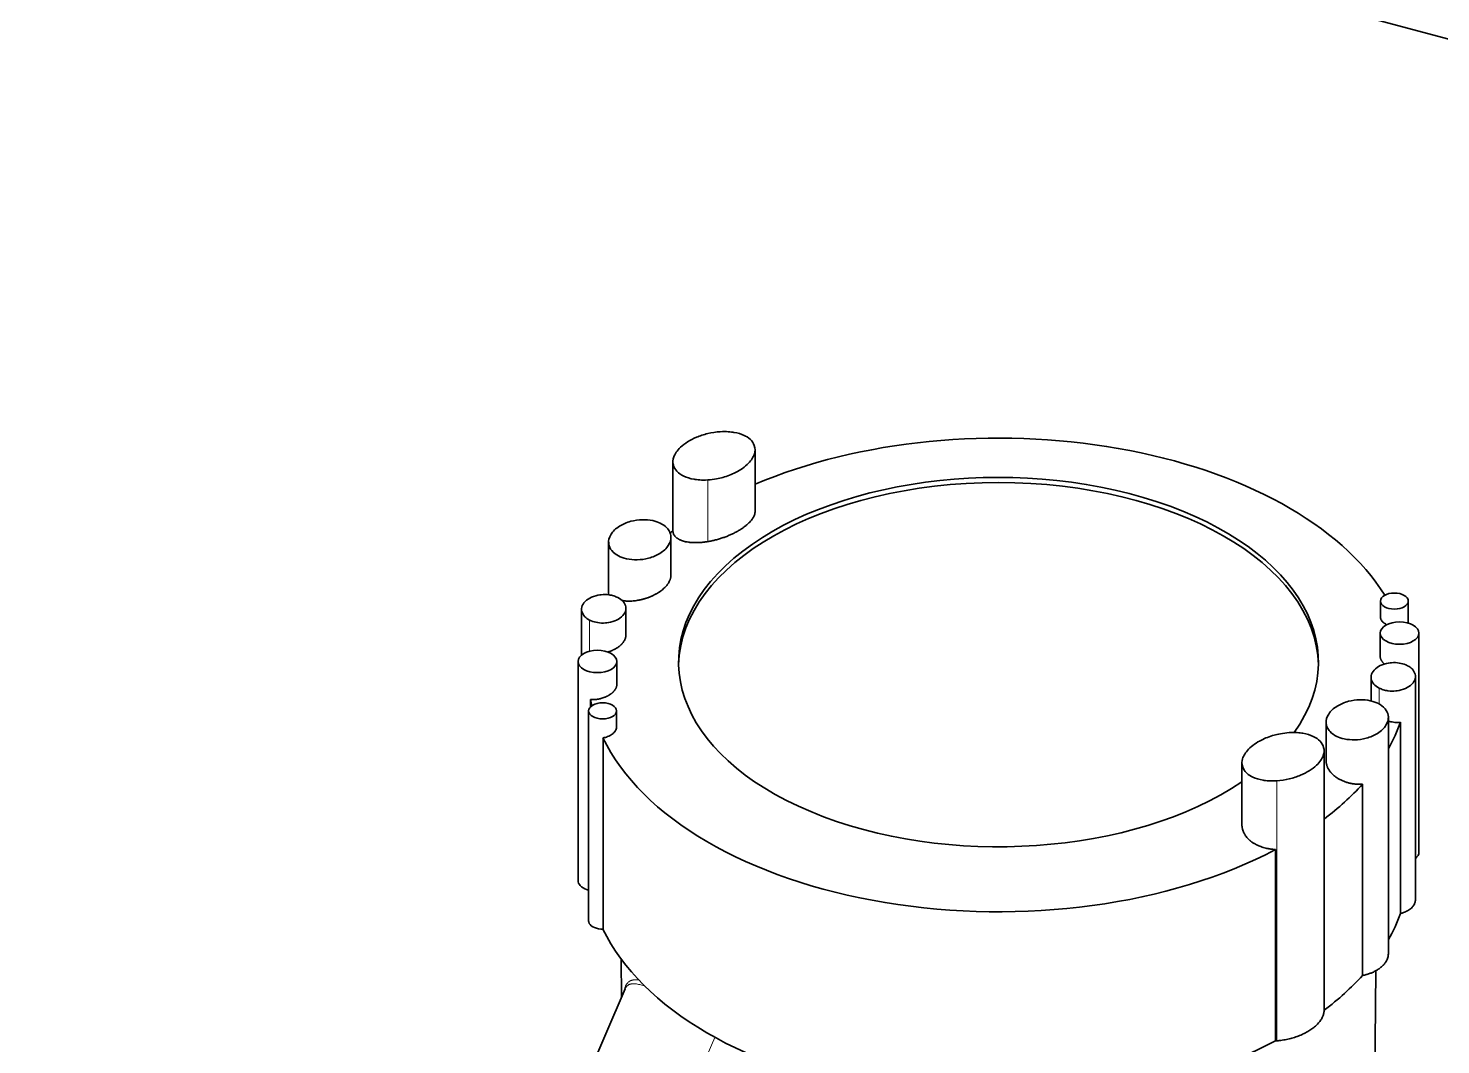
# Model space of a CAD drawing. Header units: millimetres. Extents: x 0 to 42050, y 0 to 29700.
# Drawn here: x 28551.1 to 28604.1, y 12021.2 to 12059.3 of the extents above; entities that cross this region are included whole.
import ezdxf

# ---------------------------------------------------------------- set-up
doc = ezdxf.new("R2010")
doc.units = ezdxf.units.MM
doc.header["$LTSCALE"] = 50
doc.layers.add('Visible', color=7, linetype='Continuous', lineweight=35)
doc.layers.add('Visible Narrow', color=7, linetype='Continuous', lineweight=18)

msp = doc.modelspace()

# ---------------------------------------------------------------- linework, layer by layer
at = {"layer": 'Visible', "color": 9, "true_color": 0xc0c0c0}
msp.add_line((29140.686, 11914.534), (26691.868, 12573.812), dxfattribs=at)
at = {"layer": 'Visible'}
for p, q in [((28578.335, 12041.214), (28578.335, 12043.531)), ((28575.253, 12040.487), (28575.253, 12043.073)), ((28572.841, 12038.087), (28572.841, 12040.063)), ((28575.177, 12038.806), (28575.177, 12040.242)), ((28601.795, 12037.238), (28601.795, 12037.852)), ((28602.84, 12037.025), (28602.84, 12037.852)), ((28571.827, 12035.828), (28571.827, 12037.544)), ((28573.487, 12036.565), (28573.487, 12037.581)), ((28601.785, 12035.774), (28601.785, 12036.651)), ((28603.238, 12028.44), (28603.238, 12036.651)), ((28571.695, 12027.375), (28571.695, 12035.587)), ((28573.147, 12034.709), (28573.147, 12035.587)), ((28601.445, 12034.106), (28601.445, 12034.99)), ((28603.106, 12026.649), (28603.106, 12035.027)), ((28572.161, 12033.882), (28572.161, 12034.157)), ((28572.092, 12025.848), (28572.092, 12033.733)), ((28573.138, 12033.119), (28573.138, 12033.733)), ((28599.756, 12031.872), (28599.756, 12033.309)), ((28602.091, 12024.62), (28602.091, 12033.488)), ((28602.544, 12026.131), (28602.544, 12033.304)), ((28572.631, 12025.546), (28572.631, 12032.72)), ((28599.679, 12022.492), (28599.679, 12032.241)), ((28596.597, 12029.466), (28596.597, 12031.783)), ((28601.119, 12023.808), (28601.119, 12030.981)), ((28597.86, 12021.356), (28597.86, 12028.529)), ((28573.321, 12022.978), (28573.306, 12024.429)), ((28601.471, 12009.835), (28601.622, 12023.985)), ((28571.727, 12019.279), (28573.46, 12023.301))]:
    msp.add_line(p, q, dxfattribs=at)
at = {"layer": 'Visible', "color": 9, "true_color": 0xc0c0c0}
for major_axis, start_param, end_param in [((-3300, 0), 6.096202, 9.616876), ((3260, 0), 4.532673, 6.283185)]:
    msp.add_ellipse((26536.67, 12521.287), major_axis=major_axis, ratio=0.57735, start_param=start_param, end_param=end_param, dxfattribs=at)
at = {"layer": 'Visible'}
for centre, major_axis, ratio, start_param, end_param in [((28587.466, 12035.081), (15.389, 0), 0.57735, 0.343197, 2.206036), ((28587.466, 12035.562), (-12, 0), 0.57735, 2.750581, 8.718739), ((28587.466, 12035.371), (-12, 0), 0.57735, 3.15534, 6.269438), ((28587.466, 12035.081), (-15.389, 0), 0.57735, 5.629108, 5.640497), ((28587.466, 12035.081), (-15.389, 0), 0.57735, 0.104145, 0.130741), ((28587.466, 12035.081), (15.389, 0), 0.57735, 5.966736, 6.081855), ((28587.466, 12035.081), (-15.389, 0), 0.57735, 0.268979, 2.312349), ((28587.466, 12035.081), (15.389, 0), 0.57735, 5.62912, 5.803599), ((28602.511, 12028.44), (0.726, 0), 0.57735, 5.670954, 6.283185), ((28572.421, 12027.375), (-0.726, 0), 0.57735, 0, 0.004445), ((28572.382, 12027.374), (-0.688, 0), 0.57735, 0.001273, 0.121109), ((28572.421, 12027.375), (-0.726, 0), 0.57735, 0.117938, 1.101364), ((28602.1, 12026.646), (1.006, 0), 0.57735, 6.075538, 6.194336), ((28572.615, 12025.848), (-0.523, 0), 0.57735, 0, 0.179622), ((28572.578, 12025.843), (-0.484, 0), 0.57735, 0.175168, 0.296282), ((28572.615, 12025.848), (-0.523, 0), 0.57735, 0.291828, 1.60082), ((28587.466, 12027.907), (15.389, 0), 0.57735, 5.966736, 6.081855), ((28587.466, 12027.907), (-15.389, 0), 0.57735, 0.268979, 2.312349), ((28600.547, 12024.625), (1.544, 0), 0.57735, 5.814205, 5.932106), ((28587.466, 12027.907), (-15.389, 0), 0.57735, 2.487527, 2.662006), ((28598.529, 12023.529), (2.102, 1.591), 0.705423, 3.937551, 3.956449)]:
    msp.add_ellipse(centre, major_axis=major_axis, ratio=ratio, start_param=start_param, end_param=end_param, dxfattribs=at)
for centre, major_axis in [((28602.317, 12037.852), (-0.523, 0)), ((28602.511, 12036.651), (-0.726, 0)), ((28572.421, 12035.587), (0.726, 0)), ((28572.615, 12033.733), (0.523, 0))]:
    msp.add_ellipse(centre, major_axis=major_axis, ratio=0.57735, dxfattribs=at)
for points, knots in [([(28577.029, 12044.207), (28576.868, 12044.197), (28576.71, 12044.171), (28576.41, 12044.099), (28576.268, 12044.053), (28575.898, 12043.897), (28575.693, 12043.768), (28575.405, 12043.494), (28575.327, 12043.367), (28575.251, 12043.159), (28575.242, 12043.055), (28575.293, 12042.864), (28575.342, 12042.787), (28575.471, 12042.648), (28575.556, 12042.588), (28575.772, 12042.486), (28575.907, 12042.447), (28576.161, 12042.403), (28576.333, 12042.383), (28576.56, 12042.397)], [-1.609031, -1.609031, -1.609031, -1.609031, -1.482703, -1.482703, -1.356113, -1.356113, -1.130422, -1.130422, -0.927719, -0.927719, -0.736307, -0.736307, -0.5717, -0.5717, -0.381786, -0.381786, -0.170571, -0.170571, 0, 0, 0, 0]), ([(28576.56, 12042.397), (28576.798, 12042.412), (28576.996, 12042.458), (28577.296, 12042.541), (28577.458, 12042.603), (28577.782, 12042.766), (28577.954, 12042.882), (28578.204, 12043.141), (28578.277, 12043.264), (28578.336, 12043.46), (28578.351, 12043.57), (28578.278, 12043.768), (28578.229, 12043.843), (28578.076, 12043.99), (28577.986, 12044.038), (28577.816, 12044.118), (28577.683, 12044.157), (28577.429, 12044.2), (28577.256, 12044.221), (28577.029, 12044.207)], [-1.472432, -1.472432, -1.472432, -1.472432, -1.337706, -1.337706, -1.147944, -1.147944, -0.917166, -0.917166, -0.718918, -0.718918, -0.577001, -0.577001, -0.487694, -0.487694, -0.382199, -0.382199, -0.171509, -0.171509, 0, 0, 0, 0]), ([(28578.335, 12041.214), (28578.335, 12041.208), (28578.335, 12041.201), (28578.334, 12041.195), (28578.334, 12041.186), (28578.333, 12041.177), (28578.332, 12041.167), (28578.33, 12041.158), (28578.329, 12041.149), (28578.327, 12041.14), (28578.325, 12041.13), (28578.322, 12041.121), (28578.32, 12041.112), (28578.314, 12041.093), (28578.308, 12041.075), (28578.3, 12041.056), (28578.292, 12041.038), (28578.283, 12041.019), (28578.272, 12041), (28578.266, 12040.988), (28578.258, 12040.976), (28578.251, 12040.964), (28578.247, 12040.958), (28578.243, 12040.952), (28578.239, 12040.946), (28578.235, 12040.939), (28578.231, 12040.933), (28578.226, 12040.927), (28578.209, 12040.903), (28578.19, 12040.879), (28578.169, 12040.855), (28578.128, 12040.806), (28578.08, 12040.759), (28578.026, 12040.712), (28578.012, 12040.701), (28577.998, 12040.689), (28577.984, 12040.678), (28577.97, 12040.666), (28577.955, 12040.655), (28577.94, 12040.644), (28577.91, 12040.621), (28577.879, 12040.599), (28577.846, 12040.577), (28577.83, 12040.566), (28577.813, 12040.555), (28577.796, 12040.544), (28577.779, 12040.533), (28577.762, 12040.522), (28577.745, 12040.512), (28577.709, 12040.49), (28577.673, 12040.47), (28577.636, 12040.449), (28577.617, 12040.439), (28577.598, 12040.429), (28577.579, 12040.419), (28577.559, 12040.409), (28577.54, 12040.399), (28577.52, 12040.39), (28577.5, 12040.38), (28577.48, 12040.37), (28577.46, 12040.361), (28577.439, 12040.351), (28577.419, 12040.342), (28577.398, 12040.333), (28577.377, 12040.324), (28577.356, 12040.315), (28577.334, 12040.306), (28577.313, 12040.297), (28577.291, 12040.289), (28577.27, 12040.28), (28577.226, 12040.263), (28577.181, 12040.247), (28577.136, 12040.231), (28577.113, 12040.223), (28577.091, 12040.215), (28577.067, 12040.208), (28577.044, 12040.2), (28577.021, 12040.193), (28576.998, 12040.186), (28576.974, 12040.179), (28576.951, 12040.172), (28576.927, 12040.165), (28576.903, 12040.159), (28576.879, 12040.152), (28576.855, 12040.146), (28576.831, 12040.14), (28576.807, 12040.133), (28576.782, 12040.128), (28576.758, 12040.122), (28576.733, 12040.116), (28576.709, 12040.111), (28576.684, 12040.106), (28576.659, 12040.101), (28576.634, 12040.096), (28576.609, 12040.091), (28576.585, 12040.087), (28576.56, 12040.083)], [4.95763, 4.95763, 4.95763, 4.95763, 5.059271, 5.059271, 5.059271, 5.204241, 5.204241, 5.204241, 5.349183, 5.349183, 5.349183, 5.49397, 5.49397, 5.49397, 5.783235, 5.783235, 5.783235, 6.072585, 6.072585, 6.072585, 6.262252, 6.262252, 6.262252, 6.357088, 6.357088, 6.357088, 6.451913, 6.451913, 6.451913, 6.831273, 6.831273, 6.831273, 7.590238, 7.590238, 7.590238, 7.779967, 7.779967, 7.779967, 7.969659, 7.969659, 7.969659, 8.349209, 8.349209, 8.349209, 8.53888, 8.53888, 8.53888, 8.728551, 8.728551, 8.728551, 9.107874, 9.107874, 9.107874, 9.297609, 9.297609, 9.297609, 9.487406, 9.487406, 9.487406, 9.677147, 9.677147, 9.677147, 9.866846, 9.866846, 9.866846, 10.056647, 10.056647, 10.056647, 10.246431, 10.246431, 10.246431, 10.625835, 10.625835, 10.625835, 10.815523, 10.815523, 10.815523, 11.005237, 11.005237, 11.005237, 11.19496, 11.19496, 11.19496, 11.384738, 11.384738, 11.384738, 11.574856, 11.574856, 11.574856, 11.765076, 11.765076, 11.765076, 11.955175, 11.955175, 11.955175, 12.144993, 12.144993, 12.144993, 12.144993]), ([(28575.176, 12040.274), (28575.172, 12040.33), (28575.158, 12040.386), (28575.109, 12040.495), (28575.073, 12040.548), (28574.957, 12040.671), (28574.869, 12040.729), (28574.698, 12040.812), (28574.606, 12040.845), (28574.371, 12040.896), (28574.238, 12040.907), (28573.957, 12040.901), (28573.813, 12040.88), (28573.515, 12040.801), (28573.369, 12040.737), (28573.109, 12040.574), (28573.001, 12040.47), (28572.849, 12040.225), (28572.837, 12040.114), (28572.843, 12040.031)], [-1.0291835, -1.0291835, -1.0291835, -1.0291835, -0.9910934, -0.9910934, -0.952916, -0.952916, -0.8965015, -0.8965015, -0.8521566, -0.8521566, -0.803104, -0.803104, -0.7474184, -0.7474184, -0.681095, -0.681095, -0.6048226, -0.6048226, -0.5137114, -0.5137114, -0.5137114, -0.5137114]), ([(28572.843, 12040.031), (28572.844, 12040.015), (28572.845, 12039.999), (28572.862, 12039.901), (28572.898, 12039.82), (28573.032, 12039.654), (28573.128, 12039.59), (28573.291, 12039.505), (28573.391, 12039.465), (28573.642, 12039.41), (28573.776, 12039.398), (28574.057, 12039.404), (28574.2, 12039.424), (28574.496, 12039.502), (28574.642, 12039.565), (28574.902, 12039.725), (28575.01, 12039.828), (28575.149, 12040.045), (28575.183, 12040.16), (28575.176, 12040.274)], [-0.969635, -0.969635, -0.969635, -0.969635, -0.9516039, -0.9516039, -0.8590401, -0.8590401, -0.7468642, -0.7468642, -0.6448206, -0.6448206, -0.5452979, -0.5452979, -0.4337363, -0.4337363, -0.3009485, -0.3009485, -0.1487815, -0.1487815, 0, 0, 0, 0]), ([(28576.56, 12040.083), (28576.539, 12040.079), (28576.518, 12040.076), (28576.498, 12040.073), (28576.477, 12040.07), (28576.456, 12040.068), (28576.435, 12040.065), (28576.415, 12040.062), (28576.394, 12040.06), (28576.373, 12040.058), (28576.353, 12040.056), (28576.332, 12040.054), (28576.311, 12040.053), (28576.301, 12040.052), (28576.291, 12040.051), (28576.28, 12040.05), (28576.27, 12040.05), (28576.26, 12040.049), (28576.25, 12040.048), (28576.229, 12040.047), (28576.209, 12040.046), (28576.188, 12040.046), (28576.147, 12040.045), (28576.107, 12040.044), (28576.067, 12040.045), (28576.027, 12040.046), (28575.988, 12040.048), (28575.949, 12040.05), (28575.93, 12040.052), (28575.911, 12040.053), (28575.893, 12040.055), (28575.874, 12040.057), (28575.855, 12040.059), (28575.837, 12040.062), (28575.8, 12040.067), (28575.765, 12040.073), (28575.731, 12040.08), (28575.714, 12040.084), (28575.697, 12040.088), (28575.681, 12040.092), (28575.665, 12040.096), (28575.649, 12040.1), (28575.633, 12040.105), (28575.626, 12040.107), (28575.618, 12040.11), (28575.61, 12040.112), (28575.603, 12040.115), (28575.595, 12040.117), (28575.588, 12040.12), (28575.574, 12040.125), (28575.559, 12040.131), (28575.546, 12040.137), (28575.532, 12040.143), (28575.519, 12040.149), (28575.506, 12040.155), (28575.493, 12040.161), (28575.481, 12040.168), (28575.469, 12040.175), (28575.458, 12040.181), (28575.446, 12040.188), (28575.436, 12040.196), (28575.425, 12040.203), (28575.414, 12040.21), (28575.405, 12040.218), (28575.385, 12040.233), (28575.367, 12040.249), (28575.351, 12040.265), (28575.335, 12040.282), (28575.321, 12040.299), (28575.309, 12040.317), (28575.297, 12040.334), (28575.287, 12040.352), (28575.279, 12040.371), (28575.275, 12040.38), (28575.271, 12040.39), (28575.268, 12040.399), (28575.265, 12040.409), (28575.263, 12040.418), (28575.261, 12040.428), (28575.258, 12040.437), (28575.257, 12040.447), (28575.256, 12040.457), (28575.254, 12040.467), (28575.254, 12040.477), (28575.253, 12040.487)], [0, 0, 0, 0, 0.156927, 0.156927, 0.156927, 0.313885, 0.313885, 0.313885, 0.470785, 0.470785, 0.470785, 0.627764, 0.627764, 0.627764, 0.70624, 0.70624, 0.70624, 0.784685, 0.784685, 0.784685, 0.941791, 0.941791, 0.941791, 1.256554, 1.256554, 1.256554, 1.570799, 1.570799, 1.570799, 1.727749, 1.727749, 1.727749, 1.884656, 1.884656, 1.884656, 2.198411, 2.198411, 2.198411, 2.355306, 2.355306, 2.355306, 2.512177, 2.512177, 2.512177, 2.590637, 2.590637, 2.590637, 2.669098, 2.669098, 2.669098, 2.825969, 2.825969, 2.825969, 2.982987, 2.982987, 2.982987, 3.14007, 3.14007, 3.14007, 3.29699, 3.29699, 3.29699, 3.453876, 3.453876, 3.453876, 3.767724, 3.767724, 3.767724, 4.081562, 4.081562, 4.081562, 4.395498, 4.395498, 4.395498, 4.552406, 4.552406, 4.552406, 4.70939, 4.70939, 4.70939, 4.866307, 4.866307, 4.866307, 5.023344, 5.023344, 5.023344, 5.023344]), ([(28575.177, 12038.806), (28575.177, 12038.797), (28575.176, 12038.788), (28575.176, 12038.78), (28575.175, 12038.77), (28575.174, 12038.761), (28575.173, 12038.752), (28575.172, 12038.743), (28575.17, 12038.733), (28575.168, 12038.724), (28575.166, 12038.715), (28575.164, 12038.705), (28575.162, 12038.696), (28575.159, 12038.687), (28575.156, 12038.677), (28575.153, 12038.668), (28575.15, 12038.659), (28575.147, 12038.649), (28575.143, 12038.64), (28575.139, 12038.63), (28575.135, 12038.621), (28575.131, 12038.611), (28575.122, 12038.593), (28575.112, 12038.574), (28575.102, 12038.555), (28575.091, 12038.536), (28575.079, 12038.517), (28575.065, 12038.498), (28575.059, 12038.489), (28575.052, 12038.48), (28575.045, 12038.47), (28575.038, 12038.461), (28575.03, 12038.452), (28575.023, 12038.442), (28575.007, 12038.424), (28574.991, 12038.405), (28574.974, 12038.387), (28574.956, 12038.369), (28574.938, 12038.351), (28574.918, 12038.333), (28574.899, 12038.315), (28574.878, 12038.297), (28574.857, 12038.28), (28574.835, 12038.262), (28574.813, 12038.245), (28574.79, 12038.228), (28574.778, 12038.219), (28574.766, 12038.211), (28574.754, 12038.203), (28574.742, 12038.194), (28574.729, 12038.186), (28574.717, 12038.178), (28574.692, 12038.162), (28574.666, 12038.146), (28574.639, 12038.13), (28574.625, 12038.122), (28574.612, 12038.115), (28574.598, 12038.107), (28574.584, 12038.1), (28574.57, 12038.092), (28574.556, 12038.085), (28574.527, 12038.07), (28574.498, 12038.056), (28574.468, 12038.042), (28574.453, 12038.035), (28574.437, 12038.029), (28574.422, 12038.022), (28574.407, 12038.016), (28574.391, 12038.009), (28574.375, 12038.003), (28574.362, 12037.997), (28574.348, 12037.992), (28574.334, 12037.987), (28574.321, 12037.982), (28574.307, 12037.977), (28574.293, 12037.972), (28574.279, 12037.967), (28574.265, 12037.962), (28574.25, 12037.957), (28574.236, 12037.953), (28574.222, 12037.948), (28574.207, 12037.943), (28574.193, 12037.939), (28574.178, 12037.935), (28574.164, 12037.931), (28574.149, 12037.926), (28574.135, 12037.922), (28574.12, 12037.919), (28574.105, 12037.915), (28574.091, 12037.911), (28574.076, 12037.907), (28574.061, 12037.904), (28574.046, 12037.9), (28574.031, 12037.897), (28574.016, 12037.894), (28574.001, 12037.891), (28573.986, 12037.888), (28573.971, 12037.885), (28573.956, 12037.882), (28573.941, 12037.88), (28573.911, 12037.874), (28573.881, 12037.87), (28573.851, 12037.866), (28573.791, 12037.858), (28573.73, 12037.853), (28573.672, 12037.851), (28573.633, 12037.849), (28573.595, 12037.849), (28573.557, 12037.85), (28573.539, 12037.851), (28573.52, 12037.852), (28573.502, 12037.853), (28573.493, 12037.854), (28573.484, 12037.854), (28573.475, 12037.855), (28573.466, 12037.856), (28573.457, 12037.857), (28573.448, 12037.858), (28573.43, 12037.86), (28573.413, 12037.862), (28573.396, 12037.864), (28573.38, 12037.867), (28573.365, 12037.869), (28573.35, 12037.872)], [0.138491, 0.138491, 0.138491, 0.138491, 0.265046, 0.265046, 0.265046, 0.397787, 0.397787, 0.397787, 0.530564, 0.530564, 0.530564, 0.663285, 0.663285, 0.663285, 0.795855, 0.795855, 0.795855, 0.928216, 0.928216, 0.928216, 1.060601, 1.060601, 1.060601, 1.325351, 1.325351, 1.325351, 1.590116, 1.590116, 1.590116, 1.722484, 1.722484, 1.722484, 1.854824, 1.854824, 1.854824, 2.119618, 2.119618, 2.119618, 2.384342, 2.384342, 2.384342, 2.649097, 2.649097, 2.649097, 2.913887, 2.913887, 2.913887, 3.046269, 3.046269, 3.046269, 3.178612, 3.178612, 3.178612, 3.443443, 3.443443, 3.443443, 3.575791, 3.575791, 3.575791, 3.708315, 3.708315, 3.708315, 3.973664, 3.973664, 3.973664, 4.106266, 4.106266, 4.106266, 4.238696, 4.238696, 4.238696, 4.353293, 4.353293, 4.353293, 4.467941, 4.467941, 4.467941, 4.582558, 4.582558, 4.582558, 4.697149, 4.697149, 4.697149, 4.811808, 4.811808, 4.811808, 4.926446, 4.926446, 4.926446, 5.041026, 5.041026, 5.041026, 5.155661, 5.155661, 5.155661, 5.270272, 5.270272, 5.270272, 5.384864, 5.384864, 5.384864, 5.614093, 5.614093, 5.614093, 6.072494, 6.072494, 6.072494, 6.372663, 6.372663, 6.372663, 6.522733, 6.522733, 6.522733, 6.597775, 6.597775, 6.597775, 6.672831, 6.672831, 6.672831, 6.822903, 6.822903, 6.822903, 6.958988, 6.958988, 6.958988, 6.958988]), ([(28573.192, 12037.983), (28573.144, 12038.007), (28573.091, 12038.029), (28572.978, 12038.063), (28572.918, 12038.077), (28572.748, 12038.1), (28572.649, 12038.099), (28572.497, 12038.085), (28572.39, 12038.07), (28572.171, 12037.992), (28572.084, 12037.943), (28571.938, 12037.826), (28571.884, 12037.755), (28571.824, 12037.608), (28571.819, 12037.532), (28571.856, 12037.386), (28571.896, 12037.322), (28571.994, 12037.222), (28572.035, 12037.187), (28572.122, 12037.142)], [-2.02087, -2.02087, -2.02087, -2.02087, -1.877254, -1.877254, -1.733386, -1.733386, -1.484034, -1.484034, -1.280209, -1.280209, -1.106342, -1.106342, -0.913487, -0.913487, -0.72369, -0.72369, -0.538223, -0.538223, -0.390034, -0.390034, -0.390034, -0.390034]), ([(28572.122, 12037.142), (28572.155, 12037.125), (28572.17, 12037.119), (28572.262, 12037.081), (28572.346, 12037.057), (28572.526, 12037.028), (28572.62, 12037.024), (28572.783, 12037.036), (28572.885, 12037.047), (28573.102, 12037.115), (28573.191, 12037.159), (28573.347, 12037.27), (28573.408, 12037.338), (28573.482, 12037.484), (28573.495, 12037.561), (28573.471, 12037.707), (28573.438, 12037.775), (28573.335, 12037.892), (28573.271, 12037.942), (28573.192, 12037.983)], [-0.8880941, -0.8880941, -0.8880941, -0.8880941, -0.8540851, -0.8540851, -0.7043262, -0.7043262, -0.5505729, -0.5505729, -0.4535132, -0.4535132, -0.367199, -0.367199, -0.26893, -0.26893, -0.1703214, -0.1703214, -0.0796423, -0.0796423, 0, 0, 0, 0]), ([(28601.795, 12037.238), (28601.795, 12037.205), (28601.806, 12037.167), (28601.855, 12037.092), (28601.894, 12037.054), (28601.965, 12037.002), (28601.997, 12036.983), (28602.031, 12036.965)], [-0.5927585, -0.5927585, -0.5927585, -0.5927585, -0.5465636, -0.5465636, -0.4974554, -0.4974554, -0.4679793, -0.4679793, -0.4679793, -0.4679793]), ([(28573.487, 12036.565), (28573.487, 12036.562), (28573.487, 12036.56), (28573.487, 12036.557), (28573.487, 12036.542), (28573.485, 12036.527), (28573.483, 12036.511), (28573.48, 12036.495), (28573.477, 12036.48), (28573.472, 12036.464), (28573.467, 12036.448), (28573.461, 12036.432), (28573.455, 12036.417), (28573.448, 12036.401), (28573.44, 12036.385), (28573.431, 12036.369), (28573.422, 12036.353), (28573.412, 12036.337), (28573.401, 12036.322), (28573.39, 12036.306), (28573.378, 12036.29), (28573.365, 12036.275), (28573.358, 12036.267), (28573.352, 12036.26), (28573.345, 12036.252), (28573.338, 12036.244), (28573.33, 12036.237), (28573.323, 12036.229), (28573.316, 12036.223), (28573.309, 12036.216), (28573.303, 12036.21), (28573.296, 12036.203), (28573.288, 12036.197), (28573.281, 12036.19), (28573.274, 12036.184), (28573.266, 12036.177), (28573.259, 12036.171), (28573.251, 12036.165), (28573.243, 12036.158), (28573.235, 12036.152), (28573.219, 12036.14), (28573.203, 12036.128), (28573.185, 12036.116), (28573.168, 12036.104), (28573.15, 12036.092), (28573.131, 12036.081), (28573.113, 12036.07), (28573.093, 12036.059), (28573.074, 12036.048), (28573.054, 12036.038), (28573.034, 12036.027), (28573.013, 12036.018), (28573.002, 12036.013), (28572.992, 12036.008), (28572.981, 12036.003), (28572.971, 12035.999), (28572.96, 12035.994), (28572.949, 12035.99), (28572.927, 12035.981), (28572.905, 12035.973), (28572.883, 12035.965), (28572.867, 12035.96), (28572.852, 12035.954), (28572.836, 12035.95), (28572.827, 12035.947), (28572.818, 12035.944), (28572.808, 12035.941)], [1.958034, 1.958034, 1.958034, 1.958034, 1.991665, 1.991665, 1.991665, 2.198186, 2.198186, 2.198186, 2.404781, 2.404781, 2.404781, 2.611317, 2.611317, 2.611317, 2.817858, 2.817858, 2.817858, 3.024459, 3.024459, 3.024459, 3.230997, 3.230997, 3.230997, 3.334311, 3.334311, 3.334311, 3.437561, 3.437561, 3.437561, 3.528103, 3.528103, 3.528103, 3.61866, 3.61866, 3.61866, 3.709175, 3.709175, 3.709175, 3.799723, 3.799723, 3.799723, 3.980806, 3.980806, 3.980806, 4.162261, 4.162261, 4.162261, 4.343879, 4.343879, 4.343879, 4.525087, 4.525087, 4.525087, 4.615645, 4.615645, 4.615645, 4.70619, 4.70619, 4.70619, 4.887279, 4.887279, 4.887279, 5.01146, 5.01146, 5.01146, 5.084054, 5.084054, 5.084054, 5.084054]), ([(28601.785, 12035.774), (28601.785, 12035.769), (28601.785, 12035.765), (28601.786, 12035.761), (28601.786, 12035.755), (28601.787, 12035.749), (28601.787, 12035.743), (28601.788, 12035.737), (28601.789, 12035.731), (28601.79, 12035.725), (28601.791, 12035.719), (28601.793, 12035.713), (28601.795, 12035.707), (28601.796, 12035.701), (28601.798, 12035.695), (28601.8, 12035.688), (28601.802, 12035.682), (28601.805, 12035.676), (28601.807, 12035.67), (28601.81, 12035.664), (28601.812, 12035.658), (28601.815, 12035.652), (28601.819, 12035.644), (28601.823, 12035.636), (28601.828, 12035.628), (28601.83, 12035.624), (28601.832, 12035.621), (28601.835, 12035.617), (28601.837, 12035.613), (28601.84, 12035.609), (28601.842, 12035.605), (28601.847, 12035.597), (28601.853, 12035.59), (28601.859, 12035.582), (28601.864, 12035.574), (28601.871, 12035.567), (28601.877, 12035.559), (28601.883, 12035.551), (28601.89, 12035.544), (28601.897, 12035.536), (28601.904, 12035.529), (28601.912, 12035.521), (28601.92, 12035.514), (28601.927, 12035.507), (28601.935, 12035.499), (28601.944, 12035.492), (28601.944, 12035.492), (28601.944, 12035.492), (28601.944, 12035.492)], [3.556046, 3.556046, 3.556046, 3.556046, 3.61277, 3.61277, 3.61277, 3.690401, 3.690401, 3.690401, 3.768219, 3.768219, 3.768219, 3.846153, 3.846153, 3.846153, 3.924124, 3.924124, 3.924124, 4.002055, 4.002055, 4.002055, 4.079869, 4.079869, 4.079869, 4.179704, 4.179704, 4.179704, 4.229458, 4.229458, 4.229458, 4.279178, 4.279178, 4.279178, 4.378945, 4.378945, 4.378945, 4.479047, 4.479047, 4.479047, 4.579336, 4.579336, 4.579336, 4.679652, 4.679652, 4.679652, 4.779833, 4.779833, 4.779833, 4.782536, 4.782536, 4.782536, 4.782536]), ([(28602.81, 12035.429), (28602.777, 12035.446), (28602.762, 12035.452), (28602.671, 12035.49), (28602.586, 12035.514), (28602.406, 12035.543), (28602.312, 12035.547), (28602.149, 12035.535), (28602.047, 12035.524), (28601.831, 12035.456), (28601.741, 12035.412), (28601.585, 12035.301), (28601.524, 12035.233), (28601.45, 12035.087), (28601.437, 12035.009), (28601.462, 12034.864), (28601.495, 12034.796), (28601.597, 12034.679), (28601.661, 12034.629), (28601.741, 12034.588)], [-0.8880941, -0.8880941, -0.8880941, -0.8880941, -0.8540851, -0.8540851, -0.7043262, -0.7043262, -0.5505729, -0.5505729, -0.4535132, -0.4535132, -0.367199, -0.367199, -0.26893, -0.26893, -0.1703214, -0.1703214, -0.0796423, -0.0796423, 0, 0, 0, 0]), ([(28601.741, 12034.588), (28601.788, 12034.564), (28601.841, 12034.542), (28601.954, 12034.508), (28602.014, 12034.494), (28602.184, 12034.471), (28602.283, 12034.472), (28602.435, 12034.486), (28602.542, 12034.501), (28602.761, 12034.579), (28602.849, 12034.628), (28602.994, 12034.745), (28603.048, 12034.816), (28603.108, 12034.963), (28603.114, 12035.039), (28603.077, 12035.185), (28603.036, 12035.249), (28602.939, 12035.349), (28602.897, 12035.384), (28602.81, 12035.429)], [-2.02087, -2.02087, -2.02087, -2.02087, -1.877254, -1.877254, -1.733386, -1.733386, -1.484034, -1.484034, -1.280209, -1.280209, -1.106342, -1.106342, -0.913487, -0.913487, -0.72369, -0.72369, -0.538223, -0.538223, -0.390034, -0.390034, -0.390034, -0.390034]), ([(28572.161, 12034.157), (28572.173, 12034.156), (28572.185, 12034.156), (28572.198, 12034.155), (28572.21, 12034.155), (28572.223, 12034.155), (28572.235, 12034.155), (28572.248, 12034.155), (28572.261, 12034.155), (28572.274, 12034.156), (28572.286, 12034.156), (28572.299, 12034.157), (28572.312, 12034.158), (28572.325, 12034.158), (28572.338, 12034.159), (28572.351, 12034.161), (28572.364, 12034.162), (28572.377, 12034.164), (28572.39, 12034.165), (28572.416, 12034.169), (28572.442, 12034.173), (28572.468, 12034.178), (28572.481, 12034.18), (28572.494, 12034.183), (28572.507, 12034.186), (28572.52, 12034.189), (28572.532, 12034.192), (28572.545, 12034.195), (28572.571, 12034.202), (28572.596, 12034.21), (28572.621, 12034.218), (28572.646, 12034.226), (28572.671, 12034.235), (28572.695, 12034.244), (28572.707, 12034.249), (28572.719, 12034.254), (28572.731, 12034.259), (28572.743, 12034.264), (28572.755, 12034.27), (28572.766, 12034.275), (28572.775, 12034.279), (28572.784, 12034.284), (28572.793, 12034.288), (28572.802, 12034.293), (28572.811, 12034.297), (28572.819, 12034.302), (28572.836, 12034.311), (28572.853, 12034.321), (28572.869, 12034.331), (28572.885, 12034.341), (28572.901, 12034.351), (28572.916, 12034.361), (28572.923, 12034.367), (28572.93, 12034.372), (28572.938, 12034.377), (28572.945, 12034.383), (28572.952, 12034.388), (28572.959, 12034.394), (28572.966, 12034.399), (28572.972, 12034.405), (28572.979, 12034.41), (28572.986, 12034.416), (28572.992, 12034.422), (28572.998, 12034.428), (28573.004, 12034.433), (28573.011, 12034.439), (28573.016, 12034.445), (28573.022, 12034.451), (28573.028, 12034.457), (28573.034, 12034.463), (28573.039, 12034.469), (28573.045, 12034.475), (28573.05, 12034.481), (28573.055, 12034.487), (28573.06, 12034.493), (28573.065, 12034.499), (28573.074, 12034.512), (28573.083, 12034.524), (28573.091, 12034.536), (28573.095, 12034.542), (28573.099, 12034.549), (28573.102, 12034.555), (28573.106, 12034.561), (28573.109, 12034.567), (28573.112, 12034.574), (28573.115, 12034.58), (28573.118, 12034.586), (28573.121, 12034.592), (28573.124, 12034.599), (28573.126, 12034.605), (28573.129, 12034.611), (28573.131, 12034.618), (28573.133, 12034.624), (28573.135, 12034.63), (28573.137, 12034.636), (28573.139, 12034.643), (28573.14, 12034.649), (28573.141, 12034.655), (28573.143, 12034.662), (28573.144, 12034.668), (28573.145, 12034.674), (28573.145, 12034.68), (28573.146, 12034.686), (28573.147, 12034.692), (28573.147, 12034.698), (28573.147, 12034.705), (28573.147, 12034.706), (28573.147, 12034.708), (28573.147, 12034.709)], [0, 0, 0, 0, 0.099863, 0.099863, 0.099863, 0.199442, 0.199442, 0.199442, 0.298855, 0.298855, 0.298855, 0.398345, 0.398345, 0.398345, 0.497777, 0.497777, 0.497777, 0.59716, 0.59716, 0.59716, 0.795915, 0.795915, 0.795915, 0.895281, 0.895281, 0.895281, 0.994648, 0.994648, 0.994648, 1.193412, 1.193412, 1.193412, 1.392244, 1.392244, 1.392244, 1.491995, 1.491995, 1.491995, 1.59209, 1.59209, 1.59209, 1.670025, 1.670025, 1.670025, 1.748007, 1.748007, 1.748007, 1.90383, 1.90383, 1.90383, 2.059007, 2.059007, 2.059007, 2.13629, 2.13629, 2.13629, 2.213794, 2.213794, 2.213794, 2.291525, 2.291525, 2.291525, 2.369412, 2.369412, 2.369412, 2.447383, 2.447383, 2.447383, 2.52536, 2.52536, 2.52536, 2.603271, 2.603271, 2.603271, 2.681042, 2.681042, 2.681042, 2.835916, 2.835916, 2.835916, 2.913328, 2.913328, 2.913328, 2.990989, 2.990989, 2.990989, 3.068828, 3.068828, 3.068828, 3.146772, 3.146772, 3.146772, 3.224744, 3.224744, 3.224744, 3.302665, 3.302665, 3.302665, 3.38046, 3.38046, 3.38046, 3.458057, 3.458057, 3.458057, 3.535395, 3.535395, 3.535395, 3.556046, 3.556046, 3.556046, 3.556046]), ([(28602.09, 12033.519), (28602.089, 12033.535), (28602.087, 12033.552), (28602.07, 12033.65), (28602.034, 12033.731), (28601.9, 12033.896), (28601.804, 12033.96), (28601.642, 12034.045), (28601.541, 12034.086), (28601.29, 12034.141), (28601.157, 12034.152), (28600.876, 12034.147), (28600.733, 12034.127), (28600.436, 12034.049), (28600.291, 12033.986), (28600.03, 12033.825), (28599.923, 12033.723), (28599.783, 12033.506), (28599.749, 12033.391), (28599.757, 12033.277)], [-0.9704707, -0.9704707, -0.9704707, -0.9704707, -0.9524176, -0.9524176, -0.8597699, -0.8597699, -0.7475058, -0.7475058, -0.6453648, -0.6453648, -0.5457474, -0.5457474, -0.4340768, -0.4340768, -0.3011587, -0.3011587, -0.1488437, -0.1488437, 0, 0, 0, 0]), ([(28572.631, 12032.72), (28572.688, 12032.73), (28572.749, 12032.746), (28572.87, 12032.794), (28572.93, 12032.827), (28573.024, 12032.898), (28573.065, 12032.94), (28573.121, 12033.026), (28573.136, 12033.071), (28573.138, 12033.114), (28573.138, 12033.117), (28573.138, 12033.119)], [0.0069047, 0.0069047, 0.0069047, 0.0069047, 0.0502588, 0.0502588, 0.1005176, 0.1005176, 0.1498892, 0.1498892, 0.1992609, 0.1992609, 0.2021741, 0.2021741, 0.2021741, 0.2021741]), ([(28599.757, 12033.277), (28599.761, 12033.22), (28599.774, 12033.164), (28599.824, 12033.055), (28599.859, 12033.003), (28599.976, 12032.88), (28600.063, 12032.822), (28600.235, 12032.739), (28600.327, 12032.705), (28600.562, 12032.655), (28600.695, 12032.644), (28600.976, 12032.649), (28601.12, 12032.67), (28601.417, 12032.75), (28601.563, 12032.813), (28601.824, 12032.977), (28601.931, 12033.081), (28602.083, 12033.325), (28602.095, 12033.437), (28602.09, 12033.519)], [-1.0291835, -1.0291835, -1.0291835, -1.0291835, -0.9910934, -0.9910934, -0.952916, -0.952916, -0.8965015, -0.8965015, -0.8521566, -0.8521566, -0.803104, -0.803104, -0.7474184, -0.7474184, -0.681095, -0.681095, -0.6048226, -0.6048226, -0.5137114, -0.5137114, -0.5137114, -0.5137114]), ([(28602.544, 12033.304), (28602.528, 12033.303), (28602.511, 12033.301), (28602.494, 12033.301), (28602.477, 12033.3), (28602.459, 12033.299), (28602.442, 12033.299), (28602.425, 12033.299), (28602.407, 12033.299), (28602.39, 12033.3), (28602.372, 12033.301), (28602.354, 12033.302), (28602.336, 12033.303), (28602.301, 12033.306), (28602.265, 12033.311), (28602.229, 12033.317), (28602.211, 12033.32), (28602.193, 12033.323), (28602.175, 12033.327), (28602.167, 12033.329), (28602.158, 12033.331), (28602.149, 12033.333), (28602.14, 12033.335), (28602.131, 12033.337), (28602.122, 12033.339), (28602.112, 12033.342), (28602.101, 12033.345), (28602.091, 12033.348)], [0, 0, 0, 0, 0.136667, 0.136667, 0.136667, 0.273386, 0.273386, 0.273386, 0.410021, 0.410021, 0.410021, 0.546791, 0.546791, 0.546791, 0.820288, 0.820288, 0.820288, 0.956966, 0.956966, 0.956966, 1.025283, 1.025283, 1.025283, 1.093602, 1.093602, 1.093602, 1.174931, 1.174931, 1.174931, 1.174931]), ([(28598.373, 12032.917), (28598.134, 12032.903), (28597.936, 12032.856), (28597.636, 12032.774), (28597.474, 12032.711), (28597.15, 12032.548), (28596.978, 12032.432), (28596.728, 12032.173), (28596.655, 12032.05), (28596.596, 12031.854), (28596.581, 12031.744), (28596.654, 12031.546), (28596.704, 12031.471), (28596.857, 12031.324), (28596.947, 12031.276), (28597.117, 12031.196), (28597.25, 12031.158), (28597.503, 12031.114), (28597.676, 12031.094), (28597.904, 12031.108)], [-1.472432, -1.472432, -1.472432, -1.472432, -1.337706, -1.337706, -1.147944, -1.147944, -0.917166, -0.917166, -0.718918, -0.718918, -0.577001, -0.577001, -0.487694, -0.487694, -0.382199, -0.382199, -0.171509, -0.171509, 0, 0, 0, 0]), ([(28597.904, 12031.108), (28598.065, 12031.118), (28598.223, 12031.143), (28598.522, 12031.215), (28598.665, 12031.262), (28599.034, 12031.417), (28599.239, 12031.546), (28599.528, 12031.82), (28599.605, 12031.947), (28599.681, 12032.156), (28599.691, 12032.26), (28599.639, 12032.45), (28599.591, 12032.528), (28599.462, 12032.667), (28599.376, 12032.727), (28599.16, 12032.829), (28599.026, 12032.867), (28598.771, 12032.911), (28598.599, 12032.931), (28598.373, 12032.917)], [-1.607888, -1.607888, -1.607888, -1.607888, -1.481749, -1.481749, -1.355353, -1.355353, -1.129969, -1.129969, -0.927504, -0.927504, -0.736338, -0.736338, -0.57178, -0.57178, -0.381818, -0.381818, -0.170612, -0.170612, 0, 0, 0, 0]), ([(28599.757, 12031.837), (28599.756, 12031.848), (28599.756, 12031.859), (28599.756, 12031.871), (28599.756, 12031.871), (28599.756, 12031.872), (28599.756, 12031.872)], [0, 0, 0, 0, 0.1324239, 0.1324239, 0.1324239, 0.138491, 0.138491, 0.138491, 0.138491]), ([(28601.119, 12030.981), (28601.099, 12030.98), (28601.079, 12030.979), (28601.059, 12030.979), (28601.038, 12030.978), (28601.018, 12030.978), (28600.998, 12030.978), (28600.977, 12030.978), (28600.956, 12030.979), (28600.936, 12030.98), (28600.915, 12030.981), (28600.894, 12030.983), (28600.874, 12030.984), (28600.853, 12030.986), (28600.832, 12030.988), (28600.811, 12030.991), (28600.79, 12030.994), (28600.769, 12030.997), (28600.749, 12031), (28600.728, 12031.003), (28600.707, 12031.007), (28600.686, 12031.011), (28600.666, 12031.015), (28600.645, 12031.02), (28600.624, 12031.025), (28600.604, 12031.03), (28600.583, 12031.035), (28600.563, 12031.041), (28600.543, 12031.047), (28600.523, 12031.053), (28600.503, 12031.059), (28600.483, 12031.066), (28600.463, 12031.073), (28600.444, 12031.08), (28600.424, 12031.087), (28600.405, 12031.095), (28600.386, 12031.103), (28600.348, 12031.119), (28600.311, 12031.136), (28600.276, 12031.155), (28600.24, 12031.174), (28600.206, 12031.194), (28600.174, 12031.215), (28600.158, 12031.226), (28600.142, 12031.237), (28600.126, 12031.248), (28600.111, 12031.259), (28600.096, 12031.27), (28600.081, 12031.282), (28600.067, 12031.293), (28600.053, 12031.305), (28600.039, 12031.317), (28600.025, 12031.329), (28600.012, 12031.341), (28599.999, 12031.353), (28599.986, 12031.366), (28599.974, 12031.378), (28599.962, 12031.391), (28599.956, 12031.397), (28599.951, 12031.403), (28599.945, 12031.41), (28599.939, 12031.416), (28599.934, 12031.423), (28599.928, 12031.429), (28599.918, 12031.442), (28599.907, 12031.455), (28599.898, 12031.468), (28599.888, 12031.482), (28599.879, 12031.495), (28599.87, 12031.508), (28599.861, 12031.522), (28599.853, 12031.535), (28599.845, 12031.549), (28599.837, 12031.562), (28599.83, 12031.576), (28599.823, 12031.59), (28599.817, 12031.603), (28599.811, 12031.617), (28599.805, 12031.631), (28599.802, 12031.638), (28599.799, 12031.645), (28599.797, 12031.651), (28599.794, 12031.658), (28599.792, 12031.665), (28599.789, 12031.672), (28599.785, 12031.686), (28599.781, 12031.7), (28599.777, 12031.713), (28599.773, 12031.727), (28599.77, 12031.741), (28599.767, 12031.755), (28599.765, 12031.769), (28599.762, 12031.782), (28599.761, 12031.796), (28599.759, 12031.81), (28599.758, 12031.823), (28599.757, 12031.837)], [0, 0, 0, 0, 0.158474, 0.158474, 0.158474, 0.316867, 0.316867, 0.316867, 0.475253, 0.475253, 0.475253, 0.633667, 0.633667, 0.633667, 0.792152, 0.792152, 0.792152, 0.950576, 0.950576, 0.950576, 1.109066, 1.109066, 1.109066, 1.26749, 1.26749, 1.26749, 1.425971, 1.425971, 1.425971, 1.5844, 1.5844, 1.5844, 1.742862, 1.742862, 1.742862, 1.90125, 1.90125, 1.90125, 2.218024, 2.218024, 2.218024, 2.534814, 2.534814, 2.534814, 2.693206, 2.693206, 2.693206, 2.851685, 2.851685, 2.851685, 3.010114, 3.010114, 3.010114, 3.16859, 3.16859, 3.16859, 3.327012, 3.327012, 3.327012, 3.406209, 3.406209, 3.406209, 3.485398, 3.485398, 3.485398, 3.643795, 3.643795, 3.643795, 3.802452, 3.802452, 3.802452, 3.961361, 3.961361, 3.961361, 4.120313, 4.120313, 4.120313, 4.279065, 4.279065, 4.279065, 4.358289, 4.358289, 4.358289, 4.437533, 4.437533, 4.437533, 4.596216, 4.596216, 4.596216, 4.755035, 4.755035, 4.755035, 4.913816, 4.913816, 4.913816, 5.072366, 5.072366, 5.072366, 5.072366]), ([(28597.86, 12028.529), (28597.845, 12028.53), (28597.829, 12028.531), (28597.814, 12028.532), (28597.798, 12028.534), (28597.783, 12028.535), (28597.767, 12028.536), (28597.752, 12028.538), (28597.736, 12028.54), (28597.721, 12028.542), (28597.705, 12028.544), (28597.69, 12028.546), (28597.674, 12028.548), (28597.659, 12028.55), (28597.643, 12028.553), (28597.628, 12028.556), (28597.612, 12028.558), (28597.597, 12028.561), (28597.582, 12028.564), (28597.551, 12028.57), (28597.52, 12028.577), (28597.49, 12028.585), (28597.43, 12028.6), (28597.37, 12028.618), (28597.312, 12028.639), (28597.283, 12028.649), (28597.255, 12028.66), (28597.227, 12028.672), (28597.199, 12028.684), (28597.171, 12028.697), (28597.144, 12028.71), (28597.118, 12028.723), (28597.092, 12028.737), (28597.066, 12028.752), (28597.054, 12028.759), (28597.041, 12028.767), (28597.029, 12028.775), (28597.017, 12028.782), (28597.005, 12028.79), (28596.993, 12028.798), (28596.981, 12028.806), (28596.969, 12028.814), (28596.958, 12028.823), (28596.952, 12028.827), (28596.947, 12028.831), (28596.941, 12028.835), (28596.936, 12028.84), (28596.93, 12028.844), (28596.925, 12028.848), (28596.92, 12028.853), (28596.914, 12028.857), (28596.909, 12028.861), (28596.904, 12028.866), (28596.898, 12028.87), (28596.893, 12028.875), (28596.883, 12028.884), (28596.873, 12028.893), (28596.863, 12028.902), (28596.824, 12028.939), (28596.79, 12028.977), (28596.759, 12029.017), (28596.744, 12029.037), (28596.73, 12029.057), (28596.717, 12029.078), (28596.71, 12029.088), (28596.704, 12029.098), (28596.698, 12029.109), (28596.692, 12029.119), (28596.686, 12029.129), (28596.681, 12029.14), (28596.674, 12029.153), (28596.668, 12029.166), (28596.662, 12029.179), (28596.656, 12029.192), (28596.65, 12029.205), (28596.645, 12029.218), (28596.635, 12029.244), (28596.626, 12029.27), (28596.619, 12029.297), (28596.616, 12029.31), (28596.613, 12029.323), (28596.61, 12029.336), (28596.608, 12029.349), (28596.605, 12029.363), (28596.604, 12029.376), (28596.602, 12029.389), (28596.6, 12029.402), (28596.599, 12029.415), (28596.598, 12029.428), (28596.598, 12029.441), (28596.598, 12029.455), (28596.597, 12029.458), (28596.597, 12029.462), (28596.597, 12029.466)], [0, 0, 0, 0, 0.11744, 0.11744, 0.11744, 0.234854, 0.234854, 0.234854, 0.352251, 0.352251, 0.352251, 0.4697, 0.4697, 0.4697, 0.58713, 0.58713, 0.58713, 0.704521, 0.704521, 0.704521, 0.93941, 0.93941, 0.93941, 1.409093, 1.409093, 1.409093, 1.64394, 1.64394, 1.64394, 1.878781, 1.878781, 1.878781, 2.113554, 2.113554, 2.113554, 2.230995, 2.230995, 2.230995, 2.348435, 2.348435, 2.348435, 2.465824, 2.465824, 2.465824, 2.524531, 2.524531, 2.524531, 2.583227, 2.583227, 2.583227, 2.641913, 2.641913, 2.641913, 2.700604, 2.700604, 2.700604, 2.817988, 2.817988, 2.817988, 3.287516, 3.287516, 3.287516, 3.522386, 3.522386, 3.522386, 3.639775, 3.639775, 3.639775, 3.757205, 3.757205, 3.757205, 3.901828, 3.901828, 3.901828, 4.046443, 4.046443, 4.046443, 4.33575, 4.33575, 4.33575, 4.48038, 4.48038, 4.48038, 4.625059, 4.625059, 4.625059, 4.769663, 4.769663, 4.769663, 4.914383, 4.914383, 4.914383, 4.95763, 4.95763, 4.95763, 4.95763]), ([(28603.084, 12026.526), (28603.079, 12026.513), (28603.074, 12026.5), (28603.067, 12026.486), (28603.054, 12026.46), (28603.04, 12026.437), (28603.026, 12026.418), (28603.003, 12026.387), (28602.97, 12026.348), (28602.92, 12026.308), (28602.899, 12026.29), (28602.876, 12026.274), (28602.852, 12026.258), (28602.828, 12026.243), (28602.802, 12026.228), (28602.774, 12026.214), (28602.749, 12026.201), (28602.724, 12026.19), (28602.698, 12026.179), (28602.673, 12026.17), (28602.646, 12026.16), (28602.615, 12026.15), (28602.599, 12026.145), (28602.584, 12026.141), (28602.571, 12026.138), (28602.563, 12026.135), (28602.554, 12026.133), (28602.544, 12026.131)], [2.49121, 2.49121, 2.49121, 2.49121, 2.661477, 2.661477, 2.661477, 2.972457, 2.972457, 2.972457, 3.5195, 3.5195, 3.5195, 3.793117, 3.793117, 3.793117, 4.066739, 4.066739, 4.066739, 4.309574, 4.309574, 4.309574, 4.5524, 4.5524, 4.5524, 4.67383, 4.67383, 4.67383, 4.750824, 4.750824, 4.750824, 4.750824]), ([(28602.091, 12024.62), (28602.091, 12024.574), (28602.084, 12024.529), (28602.056, 12024.427), (28602.031, 12024.372), (28601.996, 12024.318)], [0.0138047, 0.0138047, 0.0138047, 0.0138047, 0.0729836, 0.0729836, 0.1472241, 0.1472241, 0.1472241, 0.1472241]), ([(28601.924, 12024.222), (28601.921, 12024.218), (28601.918, 12024.215), (28601.915, 12024.211), (28601.89, 12024.184), (28601.863, 12024.158), (28601.834, 12024.133), (28601.805, 12024.107), (28601.774, 12024.083), (28601.741, 12024.059), (28601.704, 12024.033), (28601.668, 12024.011), (28601.634, 12023.992), (28601.606, 12023.975), (28601.57, 12023.957), (28601.528, 12023.937), (28601.487, 12023.918), (28601.448, 12023.902), (28601.413, 12023.889), (28601.368, 12023.872), (28601.327, 12023.859), (28601.289, 12023.848), (28601.251, 12023.837), (28601.207, 12023.826), (28601.159, 12023.816), (28601.146, 12023.813), (28601.132, 12023.81), (28601.119, 12023.808)], [1.91706, 1.91706, 1.91706, 1.91706, 1.977233, 1.977233, 1.977233, 2.372727, 2.372727, 2.372727, 2.768227, 2.768227, 2.768227, 3.163724, 3.163724, 3.163724, 3.519225, 3.519225, 3.519225, 3.874729, 3.874729, 3.874729, 4.230226, 4.230226, 4.230226, 4.585732, 4.585732, 4.585732, 4.691108, 4.691108, 4.691108, 4.691108]), ([(28599.679, 12022.492), (28599.679, 12022.447), (28599.673, 12022.405), (28599.663, 12022.366), (28599.653, 12022.327), (28599.64, 12022.289), (28599.623, 12022.253), (28599.615, 12022.236), (28599.606, 12022.217), (28599.595, 12022.198), (28599.583, 12022.176), (28599.572, 12022.158), (28599.562, 12022.143), (28599.509, 12022.061), (28599.445, 12021.992), (28599.386, 12021.936), (28599.345, 12021.898), (28599.301, 12021.861), (28599.255, 12021.826), (28599.23, 12021.807), (28599.205, 12021.79), (28599.182, 12021.774), (28599.162, 12021.761), (28599.136, 12021.744), (28599.105, 12021.725), (28599.052, 12021.692), (28598.997, 12021.662), (28598.938, 12021.632), (28598.885, 12021.606), (28598.824, 12021.578), (28598.756, 12021.551), (28598.696, 12021.527), (28598.634, 12021.504), (28598.57, 12021.484), (28598.535, 12021.473), (28598.503, 12021.464), (28598.472, 12021.455), (28598.446, 12021.448), (28598.412, 12021.439), (28598.372, 12021.429), (28598.306, 12021.413), (28598.237, 12021.399), (28598.166, 12021.387), (28598.087, 12021.375), (28598.015, 12021.366), (28597.952, 12021.361), (28597.936, 12021.36), (28597.92, 12021.359), (28597.904, 12021.358)], [17.154746, 17.154746, 17.154746, 17.154746, 17.712225, 17.712225, 17.712225, 18.212756, 18.212756, 18.212756, 18.463102, 18.463102, 18.463102, 18.713412, 18.713412, 18.713412, 19.714276, 19.714276, 19.714276, 20.291946, 20.291946, 20.291946, 20.580803, 20.580803, 20.580803, 20.869647, 20.869647, 20.869647, 21.447327, 21.447327, 21.447327, 22.025013, 22.025013, 22.025013, 22.572438, 22.572438, 22.572438, 22.846173, 22.846173, 22.846173, 23.119908, 23.119908, 23.119908, 23.667317, 23.667317, 23.667317, 24.214715, 24.214715, 24.214715, 24.335586, 24.335586, 24.335586, 24.335586])]:
    msp.add_open_spline(points, degree=3, knots=knots, dxfattribs=at)
msp.add_open_spline([(28603.106, 12026.649), (28603.106, 12026.631), (28603.104, 12026.612), (28603.101, 12026.594)], degree=3, dxfattribs=at)
at = {"layer": 'Visible Narrow'}
for p, q in [((28576.56, 12040.083), (28576.56, 12042.397)), ((28572.843, 12038.087), (28572.843, 12040.031)), ((28572.122, 12035.969), (28572.122, 12037.142)), ((28601.741, 12033.993), (28601.741, 12034.588)), ((28599.757, 12031.837), (28599.757, 12033.277)), ((28597.904, 12021.358), (28597.904, 12031.108)), ((28576.536, 12020.819), (28576.831, 12021.486))]:
    msp.add_line(p, q, dxfattribs=at)
for centre, major_axis, ratio, start_param, end_param in [((28572.465, 12023.353), (0.769, -4.025), 0.008823, 3.192056, 3.302266), ((28602.533, 12024.581), (0.573, 2.033), 0.004744, 5.988972, 6.144172), ((28572.662, 12021.616), (0.564, -4.179), 0.020328, 3.011725, 3.119058), ((28601.613, 12023.47), (-0.459, -0.904), 0.103049, 3.550178, 3.784155)]:
    msp.add_ellipse(centre, major_axis=major_axis, ratio=ratio, start_param=start_param, end_param=end_param, dxfattribs=at)
for points, knots in [([(28573.965, 12023.644), (28573.941, 12023.646), (28573.918, 12023.647), (28573.871, 12023.647), (28573.848, 12023.647), (28573.803, 12023.643), (28573.782, 12023.641), (28573.751, 12023.635), (28573.741, 12023.633), (28573.721, 12023.628), (28573.711, 12023.625), (28573.692, 12023.619), (28573.683, 12023.616), (28573.665, 12023.608), (28573.657, 12023.604), (28573.648, 12023.6), (28573.635, 12023.593), (28573.623, 12023.586), (28573.599, 12023.57), (28573.588, 12023.561), (28573.566, 12023.542), (28573.556, 12023.531), (28573.536, 12023.508), (28573.526, 12023.495), (28573.508, 12023.468), (28573.499, 12023.453), (28573.487, 12023.429), (28573.483, 12023.421), (28573.476, 12023.404), (28573.472, 12023.395), (28573.465, 12023.376), (28573.461, 12023.366), (28573.454, 12023.346), (28573.451, 12023.336), (28573.445, 12023.314), (28573.442, 12023.303), (28573.436, 12023.28), (28573.433, 12023.268), (28573.427, 12023.242), (28573.425, 12023.228), (28573.422, 12023.213), (28573.422, 12023.212), (28573.422, 12023.212)], [17.034898, 17.034898, 17.034898, 17.034898, 17.749962, 17.749962, 18.518861, 18.518861, 19.287803, 19.287803, 19.672261, 19.672261, 20.056722, 20.056722, 20.44118, 20.44118, 20.825634, 20.825634, 20.825634, 21.403176, 21.403176, 21.980686, 21.980686, 22.558101, 22.558101, 23.135446, 23.135446, 23.711894, 23.711894, 24.000067, 24.000067, 24.288208, 24.288208, 24.576222, 24.576222, 24.864197, 24.864197, 25.152115, 25.152115, 25.439984, 25.439984, 25.747582, 25.747582, 25.759174, 25.759174, 25.759174, 25.759174]), ([(28574.185, 12023.42), (28574.183, 12023.42), (28574.181, 12023.421), (28574.149, 12023.43), (28574.12, 12023.439), (28574.062, 12023.454), (28574.035, 12023.461), (28573.981, 12023.472), (28573.955, 12023.477), (28573.905, 12023.486), (28573.881, 12023.489), (28573.835, 12023.494), (28573.813, 12023.495), (28573.77, 12023.496), (28573.75, 12023.495), (28573.721, 12023.493), (28573.711, 12023.492), (28573.692, 12023.489), (28573.683, 12023.487), (28573.665, 12023.484), (28573.657, 12023.481), (28573.64, 12023.476), (28573.631, 12023.473), (28573.623, 12023.47), (28573.611, 12023.465), (28573.6, 12023.46), (28573.577, 12023.447), (28573.567, 12023.44), (28573.546, 12023.424), (28573.536, 12023.416), (28573.518, 12023.396), (28573.509, 12023.385), (28573.492, 12023.362), (28573.484, 12023.349), (28573.472, 12023.328), (28573.469, 12023.32), (28573.463, 12023.309), (28573.462, 12023.305), (28573.46, 12023.301)], [14.633015, 14.633015, 14.633015, 14.633015, 14.674663, 14.674663, 15.443333, 15.443333, 16.212117, 16.212117, 16.980999, 16.980999, 17.749962, 17.749962, 18.518861, 18.518861, 19.287803, 19.287803, 19.672261, 19.672261, 20.056722, 20.056722, 20.44118, 20.44118, 20.825634, 20.825634, 20.825634, 21.403176, 21.403176, 21.980686, 21.980686, 22.558101, 22.558101, 23.135446, 23.135446, 23.711894, 23.711894, 24.000067, 24.000067, 24.14514, 24.14514, 24.14514, 24.14514])]:
    msp.add_open_spline(points, degree=3, knots=knots, dxfattribs=at)

doc.saveas('drawing.dxf')
